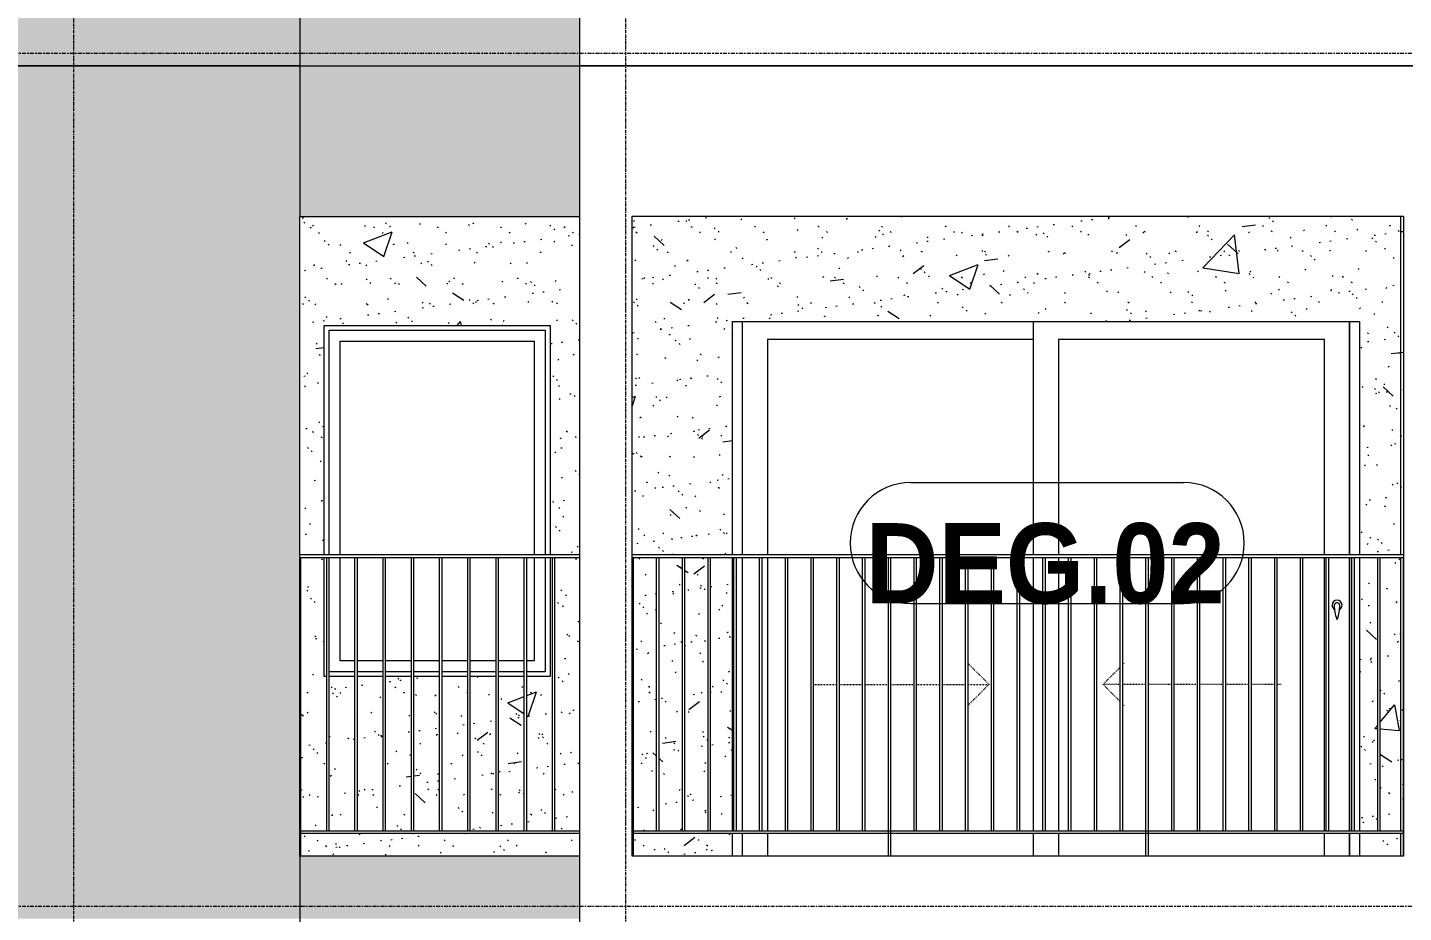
# Model space of a CAD drawing. Header units: millimetres. Extents: x -134153 to 99383, y -5233 to 35400.
# Drawn here: x 67274 to 72759, y 15775 to 19302 of the extents above; entities that cross this region are included whole.
import ezdxf

# ---------------------------------------------------------------- set-up
doc = ezdxf.new("R2010")
doc.units = ezdxf.units.MM
for name, pattern in [('Centre', [31.75, 6.35, -4.7625, 15.875, -4.7625]), ('Dash', [6, 3, -3]), ('Grid Line', [22.225, 12.7, -3.175, 3.175, -3.175])]:
    doc.linetypes.add(name, pattern=pattern)
for name, color, linetype, lineweight in [('0-2', 250, 'Continuous', 5), ('A-DOOR', 31, 'Continuous', 9), ('A-DOOR-FRAM', 31, 'Continuous', 9), ('A-DOOR-HDLN', 31, 'Dash', 9), ('A-DOOR-IDEN', 31, 'Continuous', 9), ('A-FLOR-HRAL', 11, 'Continuous', 9), ('A-FLOR-HRAL-1', 253, 'Continuous', 9), ('A-FLOR-LEVL-2', 51, 'Centre', 9), ('A-GLAZ-1', 253, 'Continuous', 9), ('A-GLAZ-2', 7, 'Continuous', 9), ('A-WALL', 113, 'Continuous', 9), ('A-WALL-PATT-1', 9, 'Continuous', 9), ('A-WALL-PATT-2', 111, 'Continuous', 5), ('I-WALL', 2, 'Continuous', 9), ('I-WALL-1', 7, 'Continuous', 9), ('S-GRID-1', 1, 'Grid Line', 9)]:
    doc.layers.add(name, color=color, linetype=linetype, lineweight=lineweight)
doc.styles.add('Arial_B_2', font='arialbd_0.ttf', dxfattribs={"width": 0.9, "height": 320})
pattern_1 = [(50, (82572.6, 0), (1165.978, -102.01), [121.92, -1341.12]), (355, (82572.6, 0), (-225.554, 1222.763), [97.536, -1072.896]), (100.451, (82669.8, -8.5), (940.433, 1120.746), [103.616, -1139.776]), (46.184, (82572.6, 325.1), (1734.906, -269.074), [182.88, -2011.68]), (96.636, (82717.2, 302.7), (1519.38, 1583.54), [155.42, -1709.665]), (351.184, (82572.6, 325.1), (1519.39, 1583.52), [146.3, -1609.34]), (21, (82735.2, 243.8), (970.332, -654.498), [121.92, -1341.12]), (326, (82735.2, 243.8), (395.533, 1178.804), [97.536, -1072.896]), (71.451, (82816, 189.3), (1365.87, 524.296), [103.616, -1139.776]), (37.5, (82572.62, 0), (19.767, 541.1527), [53.645, -1006.246, 53.645, -1035.507, -1076.96]), (37.5, (82572.62, 0), (19.767, 541.1527), [-2149.043, 53.645, -1023.315]), (7.5, (82572.6, 0), (427.646, 641.156), [53.645, -567.334, 53.645, -981.862, -410.464]), (7.5, (82572.6, 0), (427.646, 641.156), [-1656.486, 53.645, -356.82]), (327.5, (82210.1, 0), (867.782, -36.665), [53.645, -352.755, 53.645, -1214.323, -1682.496]), (327.5, (82210.1, 0), (867.782, -36.665), [-1674.368, 53.645, -1628.85]), (317.5, (82047.56, 0), (948.028, 162.73), [53.645, -474.675, 53.645, -788.416, -1194.816]), (317.5, (82047.56, 0), (948.028, 162.73), [-1370.38, 53.645, -1141.17])]
pattern_2 = [(37.5, (82572.62, 0), (-5.1206, 156.61216), [5.364, -118.181, 5.364, -132.812, -132.08]), (37.5, (82572.62, 0), (-5.1206, 156.61216), [-261.722, 5.364, -126.716]), (7.5, (82572.62, 0), (143.847, 229.3842), [5.364, -61.285, 5.364, -105.989, -42.672]), (7.5, (82572.62, 0), (143.847, 229.3842), [-178.003, 5.364, -37.308]), (327.5, (82472.65, 0), (253.1176, 0.4601), [5.364, -35.276, 5.364, -140.94, -191.008]), (327.5, (82472.65, 0), (253.1176, 0.4601), [-186.944, 5.364, -185.644]), (317.5, (82472.65, 0), (244.3381, 71.3376), [5.364, -14.956, 5.364, -90.546, -109.728]), (317.5, (82472.65, 0), (244.3381, 71.3376), [-116.23, 5.364, -104.364])]

# ---------------------------------------------------------------- blocks, each defined once
blk = doc.blocks.new('M_Fixed - 900 x 1400-901191-TKCS_MẶT ĐỨNG HƯỚNG NAM')
at = {"layer": 'A-GLAZ-2'}
for p, q in [((106969.5, 7896), (107831.5, 7896)), ((106969.5, 7000), (106969.5, 7896)), ((107013.5, 7852), (107787.5, 7852)), ((107013.5, 7000), (107013.5, 7852)), ((107787.5, 7852), (107787.5, 7000)), ((107831.5, 7896), (107831.5, 7000)), ((107013.5, 6578), (107013.5, 6990)), ((107787.5, 6990), (107787.5, 6578)), ((107831.5, 6990), (107831.5, 6534)), ((107072.6, 6534), (106970.1, 6534)), ((107072.6, 6578), (107013.5, 6578)), ((107185.1, 6578), (107082.6, 6578)), ((107185.1, 6534), (107082.6, 6534)), ((107297.6, 6578), (107195.1, 6578)), ((107297.6, 6534), (107195.1, 6534)), ((107410.1, 6578), (107307.6, 6578)), ((107410.1, 6534), (107307.6, 6534)), ((107522.6, 6578), (107420.1, 6578)), ((107522.6, 6534), (107420.1, 6534)), ((107635.1, 6578), (107532.6, 6578)), ((107635.1, 6534), (107532.6, 6534)), ((107747.6, 6578), (107645.1, 6578)), ((107747.6, 6534), (107645.1, 6534)), ((107787.5, 6578), (107757.6, 6578)), ((107831.5, 6534), (107757.6, 6534))]:
    blk.add_line(p, q, dxfattribs=at)
blk = doc.blocks.new('Railing - 10mm-901206-TKCS_MẶT ĐỨNG HƯỚNG NAM')
at = {"layer": 'A-FLOR-HRAL-1'}
for p, q in [((106960.064287, 5900), (106960.064287, 6990)), ((106970.064287, 5900), (106970.064287, 6990))]:
    blk.add_line(p, q, dxfattribs=at)
blk = doc.blocks.new('Railing - 50 x 10mm-901205-TKCS_MẶT ĐỨNG HƯỚNG NAM')
at = {"layer": 'A-FLOR-HRAL-1'}
for p in [(106852.6, 6990), (106857.6, 5800)]:
    blk.add_line(p, (106857.6, 6990), dxfattribs=at)
blk = doc.blocks.new('Railing - Railing-883257-TKCS_MẶT ĐỨNG HƯỚNG NAM')
at = {"layer": 'A-FLOR-HRAL-1'}
for p, q in [((106852.6, 5900), (107967.6, 5900)), ((107967.6, 5890), (106852.6, 5890))]:
    blk.add_line(p, q, dxfattribs=at)
for name, p in [('Railing - 50 x 10mm-901205-TKCS_MẶT ĐỨNG HƯỚNG NAM', (0, 0)), ('Railing - 10mm-901206-TKCS_MẶT ĐỨNG HƯỚNG NAM', (0, 0)), ('Railing - 10mm-901206-TKCS_MẶT ĐỨNG HƯỚNG NAM', (112.5, 0)), ('Railing - 10mm-901206-TKCS_MẶT ĐỨNG HƯỚNG NAM', (225, 0)), ('Railing - 10mm-901206-TKCS_MẶT ĐỨNG HƯỚNG NAM', (337.5, 0)), ('Railing - 10mm-901206-TKCS_MẶT ĐỨNG HƯỚNG NAM', (450, 0)), ('Railing - 10mm-901206-TKCS_MẶT ĐỨNG HƯỚNG NAM', (562.5, 0)), ('Railing - 10mm-901206-TKCS_MẶT ĐỨNG HƯỚNG NAM', (675, 0)), ('Railing - 10mm-901206-TKCS_MẶT ĐỨNG HƯỚNG NAM', (787.5, 0)), ('Railing - 10mm-901206-TKCS_MẶT ĐỨNG HƯỚNG NAM', (900, 0))]:
    blk.add_blockref(name, p)
blk = doc.blocks.new('Top Rail Type - Top Rail_Internal_-883258-TKCS_MẶT ĐỨNG HƯỚNG NAM')
at = {"layer": 'A-FLOR-HRAL-1'}
for p, q in [((107967.6, 7000), (106852.6, 7000)), ((106852.6, 6990), (107967.6, 6990))]:
    blk.add_line(p, q, dxfattribs=at)
blk = doc.blocks.new('NCV_TKTC_TANG 5_rvt-2-TKCS_MẶT ĐỨNG HƯỚNG NAM')
at = {"layer": 'A-WALL-PATT-1'}
h = blk.add_hatch(dxfattribs=at)
h.set_pattern_fill('FP_31', color=256, style=0, pattern_type=2)
h.set_pattern_definition(pattern_1)
h.paths.add_polyline_path([(106857.6, 16000), (107967.6, 16000), (107967.6, 16090), (106857.6, 16090)])
h.paths.add_polyline_path([(107195.1, 16100), (107297.6, 16100), (107297.6, 16715), (107195.1, 16715), (107195.1, 16451.2)])
h.paths.add_polyline_path([(107307.6, 16100), (107410.1, 16100), (107410.1, 16715), (107307.6, 16715), (107307.6, 16432.2)])
h.paths.add_polyline_path([(107420.1, 16100), (107522.6, 16100), (107522.6, 16715), (107420.1, 16715), (107420.1, 16343.1)])
h.paths.add_polyline_path([(107967.6, 16100), (107967.6, 17190), (107870.1, 17190), (107870.1, 16100)])
h.paths.add_polyline_path([(107185.1, 16100), (107185.1, 16715), (107082.6, 16715), (107082.6, 16100)])
h.paths.add_polyline_path([(107532.6, 16100), (107635.1, 16100), (107635.1, 16715), (107532.6, 16715), (107532.6, 16254)])
h.paths.add_polyline_path([(107860.1, 16100), (107860.1, 17190), (107850.5, 17190), (107850.5, 16715), (107757.6, 16715), (107757.6, 16100)])
h.paths.add_polyline_path([(107747.6, 16100), (107747.6, 16715), (107645.1, 16715), (107645.1, 16100), (107726.9, 16100)])
h.paths.add_polyline_path([(107072.6, 16100), (107072.6, 16715), (106970.1, 16715), (106970.1, 16100)])
h.paths.add_polyline_path([(106960.1, 16100), (106960.1, 16715), (106950.5, 16715), (106950.5, 17190), (106857.6, 17190), (106857.6, 16100)])
h.paths.add_polyline_path([(107928.1, 17200), (107967.6, 17200), (107967.6, 18549.3), (106852.6, 18549.3), (106852.6, 17200), (106950.5, 17200), (106950.5, 18115), (107850.5, 18115), (107850.5, 17200)])
h = blk.add_hatch(dxfattribs=at)
h.set_pattern_fill('FP_32', color=256, style=0, pattern_type=2)
h.set_pattern_definition(pattern_2)
h.paths.add_polyline_path([(106857.6, 16000), (107967.6, 16000), (107967.6, 16090), (106857.6, 16090)])
h.paths.add_polyline_path([(107195.1, 16100), (107297.6, 16100), (107297.6, 16715), (107195.1, 16715), (107195.1, 16451.2)])
h.paths.add_polyline_path([(107307.6, 16100), (107410.1, 16100), (107410.1, 16715), (107307.6, 16715), (107307.6, 16432.2)])
h.paths.add_polyline_path([(107420.1, 16100), (107522.6, 16100), (107522.6, 16715), (107420.1, 16715), (107420.1, 16343.1)])
h.paths.add_polyline_path([(107967.6, 16100), (107967.6, 17190), (107870.1, 17190), (107870.1, 16100)])
h.paths.add_polyline_path([(107185.1, 16100), (107185.1, 16715), (107082.6, 16715), (107082.6, 16100)])
h.paths.add_polyline_path([(107532.6, 16100), (107635.1, 16100), (107635.1, 16715), (107532.6, 16715), (107532.6, 16254)])
h.paths.add_polyline_path([(107860.1, 16100), (107860.1, 17190), (107850.5, 17190), (107850.5, 16715), (107757.6, 16715), (107757.6, 16100)])
h.paths.add_polyline_path([(107747.6, 16100), (107747.6, 16715), (107645.1, 16715), (107645.1, 16100), (107726.9, 16100)])
h.paths.add_polyline_path([(107072.6, 16100), (107072.6, 16715), (106970.1, 16715), (106970.1, 16100)])
h.paths.add_polyline_path([(106960.1, 16100), (106960.1, 16715), (106950.5, 16715), (106950.5, 17190), (106857.6, 17190), (106857.6, 16100)])
h.paths.add_polyline_path([(107928.1, 17200), (107967.6, 17200), (107967.6, 18549.3), (106852.6, 18549.3), (106852.6, 17200), (106950.5, 17200), (106950.5, 18115), (107850.5, 18115), (107850.5, 17200)])
h = blk.add_hatch(dxfattribs=at)
h.set_pattern_fill('FP_31', color=256, style=0, pattern_type=2)
h.set_pattern_definition(pattern_1)
h.paths.add_polyline_path([(108182.6, 16000), (108577.6, 16000), (108577.6, 16090), (108182.6, 16090), (108182.6, 16006)])
h.paths.add_polyline_path([(111231.7, 16000), (111242.6, 16000), (111242.6, 16090), (111077.6, 16090), (111077.6, 16000)])
h.paths.add_polyline_path([(111077.6, 16100), (111149.8, 16100), (111149.8, 17190), (111077.6, 17190), (111077.6, 16218.8)])
h.paths.add_polyline_path([(111159.8, 16100), (111242.6, 16100), (111242.6, 17190), (111159.8, 17190), (111159.8, 16115.9)])
h.paths.add_polyline_path([(108182.6, 16100), (108275.2, 16100), (108275.2, 17190), (108182.6, 17190), (108182.6, 16451.2)])
h.paths.add_polyline_path([(108577.6, 16100), (108577.6, 17190), (108490.6, 17190), (108490.6, 16100)])
h.paths.add_polyline_path([(108285.2, 16100), (108377.9, 16100), (108377.9, 17190), (108285.2, 17190), (108285.2, 16421)])
h.paths.add_polyline_path([(108387.9, 16100), (108480.6, 16100), (108480.6, 17190), (108387.9, 17190), (108387.9, 16451.2)])
h.paths.add_polyline_path([(108177.6, 17200), (108577.6, 17200), (108577.6, 18130), (111077.6, 18130), (111077.6, 17200), (111242.6, 17200), (111242.6, 18550), (108177.6, 18550), (108177.6, 17555.4)])
h = blk.add_hatch(dxfattribs=at)
h.set_pattern_fill('FP_32', color=256, style=0, pattern_type=2)
h.set_pattern_definition(pattern_2)
h.paths.add_polyline_path([(108182.6, 16000), (108577.6, 16000), (108577.6, 16090), (108182.6, 16090), (108182.6, 16006)])
h.paths.add_polyline_path([(111231.7, 16000), (111242.6, 16000), (111242.6, 16090), (111077.6, 16090), (111077.6, 16000)])
h.paths.add_polyline_path([(111077.6, 16100), (111149.8, 16100), (111149.8, 17190), (111077.6, 17190), (111077.6, 16218.8)])
h.paths.add_polyline_path([(111159.8, 16100), (111242.6, 16100), (111242.6, 17190), (111159.8, 17190), (111159.8, 16115.9)])
h.paths.add_polyline_path([(108182.6, 16100), (108275.2, 16100), (108275.2, 17190), (108182.6, 17190), (108182.6, 16451.2)])
h.paths.add_polyline_path([(108577.6, 16100), (108577.6, 17190), (108490.6, 17190), (108490.6, 16100)])
h.paths.add_polyline_path([(108285.2, 16100), (108377.9, 16100), (108377.9, 17190), (108285.2, 17190), (108285.2, 16421)])
h.paths.add_polyline_path([(108387.9, 16100), (108480.6, 16100), (108480.6, 17190), (108387.9, 17190), (108387.9, 16451.2)])
h.paths.add_polyline_path([(108177.6, 17200), (108577.6, 17200), (108577.6, 18130), (111077.6, 18130), (111077.6, 17200), (111242.6, 17200), (111242.6, 18550), (108177.6, 18550), (108177.6, 17555.4)])
h = blk.add_hatch(dxfattribs=at)
h.set_pattern_fill('FP_31', color=256, style=0, pattern_type=2)
h.set_pattern_definition(pattern_1)
h.paths.add_polyline_path([(111242.6, 16000), (111252.5, 16000.1), (111252.5, 16090), (111242.6, 16090), (111242.6, 16012.5)])
h.paths.add_polyline_path([(111252.5, 16100), (111252.5, 17190), (111242.6, 17190), (111243.1, 16100)])
h.paths.add_polyline_path([(111252.6, 17200), (111251.1, 18550), (111242.6, 18550), (111242.6, 17200), (111246.7, 17200)])
h = blk.add_hatch(dxfattribs=at)
h.set_pattern_fill('FP_32', color=256, style=0, pattern_type=2)
h.set_pattern_definition(pattern_2)
h.paths.add_polyline_path([(111242.6, 16000), (111252.5, 16000.1), (111252.5, 16090), (111242.6, 16090), (111242.6, 16012.5)])
h.paths.add_polyline_path([(111252.5, 16100), (111252.5, 17190), (111242.6, 17190), (111243.1, 16100)])
h.paths.add_polyline_path([(111252.6, 17200), (111251.1, 18550), (111242.6, 18550), (111242.6, 17200), (111246.7, 17200)])
at = {"layer": 'I-WALL-1'}
for p, q in [((111242.6, 17200), (111242.6, 18550)), ((106950.5, 17200), (106950.5, 18115)), ((106950.5, 18115), (107850.5, 18115)), ((107850.5, 18115), (107850.5, 17200)), ((108577.6, 17200), (108577.6, 18130)), ((108577.6, 18130), (111077.6, 18130)), ((111077.6, 18130), (111077.6, 17200)), ((106950.5, 16715), (106950.5, 17190)), ((107850.5, 17190), (107850.5, 16715)), ((108577.6, 16100), (108577.6, 17190)), ((111077.6, 17190), (111077.6, 16100)), ((111242.6, 16100), (111242.6, 17190)), ((106960.1, 16715), (106950.5, 16715)), ((107072.6, 16715), (106970.1, 16715)), ((107185.1, 16715), (107082.6, 16715)), ((107297.6, 16715), (107195.1, 16715)), ((107410.1, 16715), (107307.6, 16715)), ((107522.6, 16715), (107420.1, 16715)), ((107635.1, 16715), (107532.6, 16715)), ((107747.6, 16715), (107645.1, 16715)), ((107850.5, 16715), (107757.6, 16715)), ((108577.6, 16000), (108577.6, 16090)), ((111077.6, 16090), (111077.6, 16000)), ((111242.6, 16000), (111242.6, 16090))]:
    blk.add_line(p, q, dxfattribs=at)
at = {"layer": 'A-FLOR-HRAL-1'}
for name in ['Top Rail Type - Top Rail_Internal_-883258-TKCS_MẶT ĐỨNG HƯỚNG NAM', 'Railing - Railing-883257-TKCS_MẶT ĐỨNG HƯỚNG NAM']:
    blk.add_blockref(name, (0, 10200), dxfattribs=at)
at = {"layer": 'A-GLAZ-1'}
blk.add_blockref('M_Fixed - 900 x 1400-901191-TKCS_MẶT ĐỨNG HƯỚNG NAM', (0, 10200), dxfattribs=at)
blk = doc.blocks.new('DEG_02-DEG_03 - DEG_02-2500x2400mm-CỬA ĐI 02 CÁNH TRƯỢT-625766-TKCS_MẶT ĐỨNG HƯỚNG NAM')
at = {"layer": 'A-DOOR'}
for p, q in [((109777.6, 10400), (109777.6, 11330)), ((111037.6, 11330), (111037.6, 10400)), ((108717.6, 11260), (108717.6, 10400)), ((108717.6, 11260), (109777.6, 11260)), ((109877.6, 11260), (109877.6, 10400)), ((109877.6, 11260), (110937.6, 11260)), ((110937.6, 10400), (110937.6, 11260)), ((108717.6, 10390), (108717.6, 9300)), ((109777.6, 9300), (109777.6, 10390)), ((109877.6, 10390), (109877.6, 9300)), ((110937.6, 9300), (110937.6, 10390)), ((111037.6, 10390), (111037.6, 9300)), ((108717.6, 9290), (108717.6, 9200)), ((109777.6, 9200), (109777.6, 9290)), ((109877.6, 9290), (109877.6, 9200)), ((110937.6, 9200), (110937.6, 9290)), ((111037.6, 9290), (111037.6, 9200))]:
    blk.add_line(p, q, dxfattribs=at)
at = {"layer": 'A-DOOR', "flags": 128}
blk.add_lwpolyline([(110989.1, 10208.7), (110989.1, 10208.7), (110989, 10208.7), (110989, 10208.7), (110989, 10208.7), (110989, 10208.7), (110989, 10208.7), (110989, 10208.7), (110988.9, 10208.7), (110988.9, 10208.7), (110988.9, 10208.7), (110988.9, 10208.7), (110988.8, 10208.7), (110988.8, 10208.7), (110988.8, 10208.7), (110988.7, 10208.7), (110988.7, 10208.7), (110988.7, 10208.7), (110988.6, 10208.7), (110988.6, 10208.7), (110988.5, 10208.7), (110988.5, 10208.7), (110988.4, 10208.7), (110988.4, 10208.7), (110988.3, 10208.7), (110988.3, 10208.7), (110988.2, 10208.7), (110988.2, 10208.7), (110988.1, 10208.7), (110988.1, 10208.7), (110988, 10208.7), (110987.9, 10208.7), (110987.9, 10208.7), (110987.8, 10208.7), (110987.8, 10208.7), (110987.7, 10208.7), (110987.6, 10208.7), (110987.6, 10208.7), (110987.5, 10208.7), (110987.5, 10208.7), (110987.4, 10208.7), (110987.3, 10208.7), (110987.3, 10208.7), (110987.2, 10208.7), (110987.2, 10208.7), (110987.1, 10208.7), (110987.1, 10208.7), (110987, 10208.7), (110986.9, 10208.7), (110986.9, 10208.7), (110986.8, 10208.7), (110986.8, 10208.7), (110986.7, 10208.7), (110986.7, 10208.7), (110986.6, 10208.7), (110986.6, 10208.7), (110986.5, 10208.7), (110986.5, 10208.7), (110986.5, 10208.7), (110986.4, 10208.7), (110986.4, 10208.7), (110986.3, 10208.7), (110986.3, 10208.7), (110986.3, 10208.7), (110986.2, 10208.7), (110986.2, 10208.7), (110986.2, 10208.7), (110986.2, 10208.7), (110986.2, 10208.7), (110986.1, 10208.7), (110986.1, 10208.7), (110986.1, 10208.7), (110986.1, 10208.7), (110986.1, 10208.7), (110986.1, 10208.7), (110986.1, 10208.7)], dxfattribs=at)
at = {"layer": 'A-DOOR'}
for centre, radius, start, end in [((110987.6, 10200), 20, 0, 180), ((110986.1, 10199.2), 9.45, 90, 180), ((110989.1, 10199.2), 9.45, 0, 90), ((110987.6, 10200), 20, 180, 240), ((111141.4, 10199.2), 164.8, 180, 199.134), ((110833.8, 10199.2), 164.8, 340.866, 0), ((110987.6, 10200), 20, 300, 0), ((110987.9, 10146), 2.34, 199.134, 261.031), ((110987.2, 10146), 2.34, 278.969, 340.866)]:
    blk.add_arc(centre, radius, start, end, dxfattribs=at)
at = {"layer": 'A-DOOR-FRAM'}
for p, q in [((108617.6, 10400), (108617.6, 11330)), ((111037.6, 10400), (111037.6, 11330)), ((108617.6, 9300), (108617.6, 10390)), ((111037.6, 9300), (111037.6, 10390)), ((108617.6, 9200), (108617.6, 9290)), ((111037.6, 9200), (111037.6, 9290))]:
    blk.add_line(p, q, dxfattribs=at)
at = {"layer": 'A-DOOR-HDLN'}
for p, q in [((109600.3, 9884.2), (109517.2, 9967.3)), ((110054.8, 9884.2), (110123.2, 9952.6)), ((110133.2, 9962.6), (110139.7, 9969.1)), ((108901.2, 9884.2), (108993.9, 9884.2)), ((109003.9, 9884.2), (109096.5, 9884.2)), ((109106.5, 9884.2), (109199.2, 9884.2)), ((109209.2, 9884.2), (109301.9, 9884.2)), ((109311.9, 9884.2), (109404.5, 9884.2)), ((109414.5, 9884.2), (109507.2, 9884.2)), ((109600.3, 9884.2), (109517.2, 9801.1)), ((109517.2, 9884.2), (109600.3, 9884.2)), ((110054.8, 9884.2), (110123.2, 9815.8)), ((110123.2, 9884.2), (110054.8, 9884.2)), ((110225.9, 9884.2), (110133.2, 9884.2)), ((110328.5, 9884.2), (110235.9, 9884.2)), ((110431.2, 9884.2), (110338.5, 9884.2)), ((110533.8, 9884.2), (110441.2, 9884.2)), ((110636.5, 9884.2), (110543.8, 9884.2)), ((110739.2, 9884.2), (110646.5, 9884.2)), ((110764.8, 9884.2), (110749.2, 9884.2)), ((110133.2, 9805.8), (110139.7, 9799.4))]:
    blk.add_line(p, q, dxfattribs=at)
blk = doc.blocks.new('Railing - 10mm-1251313-TKCS_MẶT ĐỨNG HƯỚNG NAM')
at = {"layer": 'A-FLOR-HRAL'}
for p, q in [((52620.064287, 5900), (52620.064287, 6990)), ((52630.064287, 5900), (52630.064287, 6990))]:
    blk.add_line(p, q, dxfattribs=at)
blk = doc.blocks.new('Railing - 50 x 10mm-1251315-TKCS_MẶT ĐỨNG HƯỚNG NAM')
at = {"layer": 'A-FLOR-HRAL'}
for p, q in [((51697.564287, 5800), (51697.564287, 6990)), ((51707.564287, 6990), (51697.564287, 6990)), ((51707.564287, 5800), (51707.564287, 6990))]:
    blk.add_line(p, q, dxfattribs=at)
blk = doc.blocks.new('Railing - 50 x 10mm-1251311-TKCS_MẶT ĐỨNG HƯỚNG NAM')
at = {"layer": 'A-FLOR-HRAL'}
for p in [(52722.564287, 5800), (52727.564287, 6990)]:
    blk.add_line(p, (52722.564287, 6990), dxfattribs=at)
blk = doc.blocks.new('Railing - 50 x 10mm-V293-TKCS_MẶT ĐỨNG HƯỚNG NAM')
at = {"layer": 'A-FLOR-HRAL'}
blk.add_line((111252.5, 5800), (111252.5, 6990), dxfattribs=at)
blk = doc.blocks.new('Railing - Railing-3262412-TKCS_MẶT ĐỨNG HƯỚNG NAM')
at = {"layer": 'A-FLOR-HRAL'}
for p, q in [((108177.6, 16100), (111252.6, 16100)), ((111252.6, 16090), (108177.6, 16090))]:
    blk.add_line(p, q, dxfattribs=at)
at = {"extrusion": (0, 0, -1), "zscale": -1}
for name, p in [('Railing - 50 x 10mm-1251311-TKCS_MẶT ĐỨNG HƯỚNG NAM', (-160905.1, 10200)), ('Railing - 10mm-1251313-TKCS_MẶT ĐỨNG HƯỚNG NAM', (-160905.3, 10200)), ('Railing - 10mm-1251313-TKCS_MẶT ĐỨNG HƯỚNG NAM', (-161008, 10200)), ('Railing - 10mm-1251313-TKCS_MẶT ĐỨNG HƯỚNG NAM', (-161110.6, 10200)), ('Railing - 10mm-1251313-TKCS_MẶT ĐỨNG HƯỚNG NAM', (-161213.3, 10200)), ('Railing - 10mm-1251313-TKCS_MẶT ĐỨNG HƯỚNG NAM', (-161316, 10200)), ('Railing - 10mm-1251313-TKCS_MẶT ĐỨNG HƯỚNG NAM', (-161418.6, 10200)), ('Railing - 10mm-1251313-TKCS_MẶT ĐỨNG HƯỚNG NAM', (-161521.3, 10200)), ('Railing - 10mm-1251313-TKCS_MẶT ĐỨNG HƯỚNG NAM', (-161623.9, 10200)), ('Railing - 10mm-1251313-TKCS_MẶT ĐỨNG HƯỚNG NAM', (-161726.6, 10200)), ('Railing - 50 x 10mm-1251315-TKCS_MẶT ĐỨNG HƯỚNG NAM', (-160906.8, 10200)), ('Railing - 10mm-1251313-TKCS_MẶT ĐỨNG HƯỚNG NAM', (-161931.9, 10200)), ('Railing - 10mm-1251313-TKCS_MẶT ĐỨNG HƯỚNG NAM', (-162034.6, 10200)), ('Railing - 10mm-1251313-TKCS_MẶT ĐỨNG HƯỚNG NAM', (-162137.3, 10200)), ('Railing - 10mm-1251313-TKCS_MẶT ĐỨNG HƯỚNG NAM', (-162239.9, 10200)), ('Railing - 10mm-1251313-TKCS_MẶT ĐỨNG HƯỚNG NAM', (-162342.6, 10200)), ('Railing - 10mm-1251313-TKCS_MẶT ĐỨNG HƯỚNG NAM', (-162445.3, 10200)), ('Railing - 10mm-1251313-TKCS_MẶT ĐỨNG HƯỚNG NAM', (-162547.9, 10200)), ('Railing - 10mm-1251313-TKCS_MẶT ĐỨNG HƯỚNG NAM', (-162650.6, 10200)), ('Railing - 10mm-1251313-TKCS_MẶT ĐỨNG HƯỚNG NAM', (-162753.3, 10200)), ('Railing - 50 x 10mm-1251315-TKCS_MẶT ĐỨNG HƯỚNG NAM', (-161933.4, 10200)), ('Railing - 10mm-1251313-TKCS_MẶT ĐỨNG HƯỚNG NAM', (-162958.6, 10200)), ('Railing - 10mm-1251313-TKCS_MẶT ĐỨNG HƯỚNG NAM', (-163061.2, 10200)), ('Railing - 10mm-1251313-TKCS_MẶT ĐỨNG HƯỚNG NAM', (-163163.9, 10200)), ('Railing - 10mm-1251313-TKCS_MẶT ĐỨNG HƯỚNG NAM', (-163266.6, 10200)), ('Railing - 10mm-1251313-TKCS_MẶT ĐỨNG HƯỚNG NAM', (-163369.2, 10200)), ('Railing - 10mm-1251313-TKCS_MẶT ĐỨNG HƯỚNG NAM', (-163471.9, 10200)), ('Railing - 10mm-1251313-TKCS_MẶT ĐỨNG HƯỚNG NAM', (-163574.6, 10200)), ('Railing - 10mm-1251313-TKCS_MẶT ĐỨNG HƯỚNG NAM', (-163677.2, 10200)), ('Railing - 10mm-1251313-TKCS_MẶT ĐỨNG HƯỚNG NAM', (-163779.9, 10200))]:
    blk.add_blockref(name, p, dxfattribs=at)
blk.add_blockref('Railing - 50 x 10mm-V293-TKCS_MẶT ĐỨNG HƯỚNG NAM', (0, 10200))
blk = doc.blocks.new('Top Rail Type - Top Rail_Internal_-3262413-TKCS_MẶT ĐỨNG HƯỚNG NAM')
at = {"layer": 'A-FLOR-HRAL'}
for p, q in [((111252.564287, 17200), (108177.564287, 17200)), ((108177.564287, 17190), (111252.564287, 17190))]:
    blk.add_line(p, q, dxfattribs=at)
blk = doc.blocks.new('STN_Door Tag - STN_Door Tag-1788670-TKCS_MẶT ĐỨNG HƯỚNG NAM')
at = {"layer": 'A-DOOR-IDEN'}
for p, q in [((50538.4, 10689.1), (51626.5, 10689.1)), ((50538.4, 10206.1), (51626.5, 10206.1))]:
    blk.add_line(p, q, dxfattribs=at)
for centre, start, end in [((50538.4, 10447.6), 90, 270), ((51626.5, 10447.6), 270, 90)]:
    blk.add_arc(centre, 241.5, start, end, dxfattribs=at)

msp = doc.modelspace()

# ---------------------------------------------------------------- hatches: boundary and pattern name
at = {"layer": 'A-WALL-PATT-2'}
h = msp.add_hatch(color=256, dxfattribs=at)
h.paths.add_polyline_path([(67117.9, 19150), (68358.9, 19150), (68358.9, 22550), (64768.9, 22550), (64768.9, 19150), (65895.1, 19150)])
h.paths.add_polyline_path([(67158.9, 20200), (65758.9, 20200), (65758.9, 21600), (67158.9, 21600), (67158.9, 20219.1)])
for points in [[(69068.3, 19150), (69473.9, 19150), (69473.9, 19400), (68358.9, 19400), (68358.9, 19150)], [(69068.3, 18549.3), (69473.9, 18550), (69473.9, 19150), (68358.9, 19150), (68358.9, 18549.3)], [(69068.3, 15750), (69473.9, 15750), (69473.9, 16000), (68358.9, 16000), (68358.9, 15750)]]:
    msp.add_hatch(color=256, dxfattribs=at).paths.add_polyline_path(points)
h = msp.add_hatch(color=256, dxfattribs=at)
h.paths.add_polyline_path([(65895.1, 15750), (68358.9, 15750), (68358.9, 19150), (64768.9, 19150), (64768.9, 15750)])
h.paths.add_polyline_path([(65799.8, 16800), (65758.9, 16800), (65758.9, 18200), (67158.9, 18200), (67158.9, 16800), (65895.1, 16800)])

# ---------------------------------------------------------------- linework, layer by layer
at = {"layer": 'A-FLOR-LEVL-2'}
for p, q in [((-12769.4, 19200), (95658.9, 19200)), ((-12769.4, 15800), (95658.9, 15800))]:
    msp.add_line(p, q, dxfattribs=at)
at = {"layer": 'A-WALL'}
for p, q in [((69473.9, 29350), (69473.9, 4700)), ((68358.9, 19150), (61273.9, 19150)), ((61273.9, 19150), (68358.9, 19150)), ((76558.9, 19150), (69473.9, 19150)), ((69473.9, 19150), (76558.9, 19150)), ((68358.9, 16000), (68358.9, 18549.3)), ((69683.9, 18550), (72758.9, 18550)), ((69683.9, 16000), (69683.9, 18550)), ((72758.9, 18550), (72758.9, 16000)), ((72758.9, 16000), (69683.9, 16000))]:
    msp.add_line(p, q, dxfattribs=at)
at = {"layer": 'I-WALL'}
for p, q in [((68358.9, 19400), (68358.9, 18549.3)), ((68358.9, 19150), (69473.9, 19150)), ((68358.9, 18549.3), (69473.9, 18549.3)), ((69473.9, 16000), (68358.9, 16000)), ((68358.9, 16000), (68358.9, 15149.3))]:
    msp.add_line(p, q, dxfattribs=at)
at = {"layer": 'S-GRID-1'}
for p, q in [((67458.9, 856.3), (67458.9, 30285.9)), ((69658.9, 856.3), (69658.9, 30285.9))]:
    msp.add_line(p, q, dxfattribs=at)

# ---------------------------------------------------------------- block references
at = {"layer": '0-2'}
msp.add_blockref('NCV_TKTC_TANG 5_rvt-2-TKCS_MẶT ĐỨNG HƯỚNG NAM', (-38493.7, 0), dxfattribs=at)
at = {"layer": 'A-DOOR'}
msp.add_blockref('DEG_02-DEG_03 - DEG_02-2500x2400mm-CỬA ĐI 02 CÁNH TRƯỢT-625766-TKCS_MẶT ĐỨNG HƯỚNG NAM', (-38493.7, 6800), dxfattribs=at)
at = {"layer": 'A-DOOR-IDEN'}
msp.add_blockref('STN_Door Tag - STN_Door Tag-1788670-TKCS_MẶT ĐỨNG HƯỚNG NAM', (20256.3, 6800), dxfattribs=at)
at = {"layer": 'A-FLOR-HRAL'}
for name in ['Top Rail Type - Top Rail_Internal_-3262413-TKCS_MẶT ĐỨNG HƯỚNG NAM', 'Railing - Railing-3262412-TKCS_MẶT ĐỨNG HƯỚNG NAM']:
    msp.add_blockref(name, (-38493.7, 0), dxfattribs=at)

# ---------------------------------------------------------------- texts
at = {"layer": 'A-DOOR-IDEN', "insert": (71330.6, 17164.6), "char_height": 320, "width": 1467.36, "attachment_point": 5, "line_spacing_factor": 0.936439, "style": 'Arial_B_2'}
msp.add_mtext('\\pt7.2,14.4,21.6,28.8,36,43.2,50.4,57.6,64.8,72,79.2,86.4,93.6,100.8,108,115.2,122.4,129.6,136.8,144,151.2,158.4,165.6,172.8,180,187.2,194.4,201.6,208.8,216,223.2,230.4;DEG.02', dxfattribs=at)

doc.saveas('drawing.dxf')
